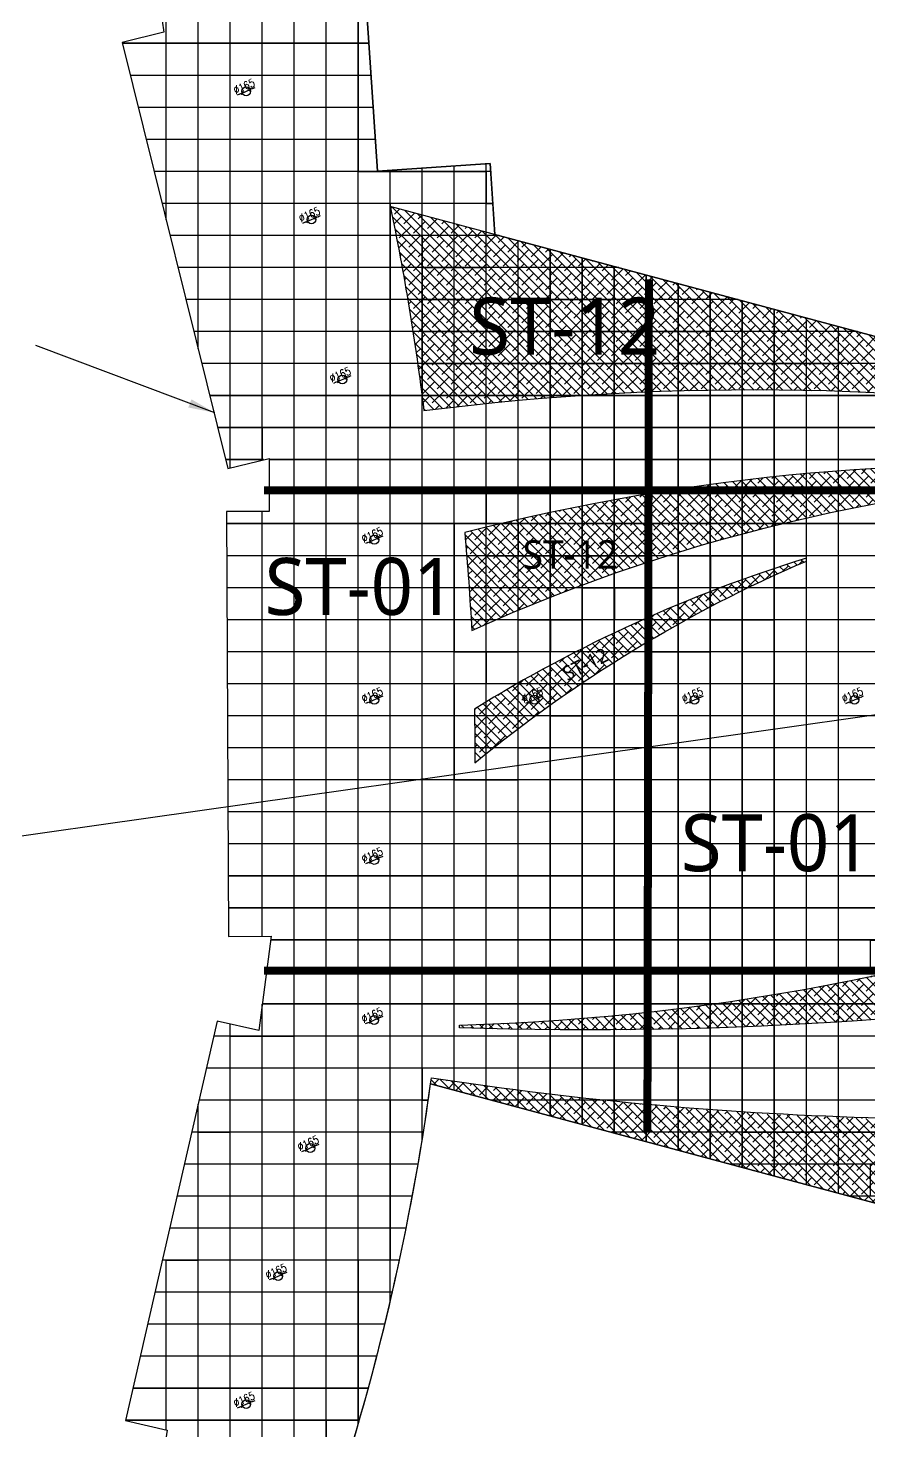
# Model space of a CAD drawing. Header units: millimetres. Extents: x -1989 to 265952, y -5690 to 142265.
# Drawn here: x 24263 to 40023, y 50930 to 77216 of the extents above; entities that cross this region are included whole.
import ezdxf
from ezdxf.enums import TextEntityAlignment as Align
from ezdxf.lldxf.tags import DXFTag

# ---------------------------------------------------------------- set-up
doc = ezdxf.new("R2010")
doc.units = ezdxf.units.MM
for name, color, linetype in [('d地面疏散指示开孔165mm', 91, 'Continuous'), ('F-地材填充', 8, 'Continuous'), ('F-地材造型线', 150, 'Continuous'), ('ST-01水刀', 111, 'Continuous'), ('ST-12整砖', 7, 'Continuous'), ('ST-12算量', 21, 'Continuous'), ('现场实际间隔柱定位', 6, 'Continuous')]:
    doc.layers.add(name, color=color, linetype=linetype)
doc.styles.get("Standard").update_dxf_attribs({"font": 'arial.ttf'})
doc.styles.add('YQ_DIM', font='romancs.shx', dxfattribs={"width": 0.8, "bigfont": '@by-01-hztxt.shx'})
doc.styles.add('黑体', font='Microsoft YaHei.ttf')
tags = doc.linetypes.add('EXP JT_LINE', pattern='A,0.5,-0.2,["EXP JT",Standard,S=0.12,R=0,X=-0.1,Y=-0.05],-0.5', length=1.199999999999999).pattern_tags.tags
tags[6] = DXFTag(74, 10)
doc.dimstyles.new('yq100', dxfattribs={"dimscale": 50, "dimtxt": 3, "dimasz": 1, "dimexe": 1.5, "dimexo": 3, "dimgap": 0.5, "dimtad": 1, "dimdec": 0, "dimrnd": 5, "dimdsep": 46, "dimtxsty": 'YQ_DIM', "dimblk": 'YQTICK', "dimcen": 0, "dimclrd": 256, "dimclre": 256, "dimclrt": 7, "dimadec": 1, "dimazin": 2, "dimtfac": 1, "dimtdec": 0, "dimtix": 1, "dimtmove": 2, "dimatfit": 2, "dimfxl": 1, "dimtolj": 1, "dimtzin": 0, "dimarcsym": 0})
doc.dimstyles.new('yq50', dxfattribs={"dimscale": 50, "dimtxt": 3, "dimasz": 1, "dimexe": 1.5, "dimexo": 3, "dimgap": 0.5, "dimtad": 1, "dimdec": 0, "dimdsep": 46, "dimtxsty": 'YQ_DIM', "dimblk": 'YQTICK', "dimcen": 0, "dimclrd": 256, "dimclre": 256, "dimclrt": 7, "dimadec": 1, "dimazin": 2, "dimtfac": 1, "dimtdec": 4, "dimtix": 1, "dimtmove": 2, "dimatfit": 2, "dimfxl": 1, "dimtolj": 1, "dimtzin": 0, "dimarcsym": 0})
pattern_1 = [(135, (172774.3431135126, 19437.04866558712), (-88.38834764831844, -88.38834764831842), []), (224.9999999999999, (172774.3431135126, 19437.04866558712), (-88.38834764831847, -265.1650429449553), [312.4999999999999, -187.4999999999999])]
pattern_2 = [(135, (172774.3431129871, -27875.21954875902), (-88.38834764831844, -88.38834764831842), []), (224.9999999999999, (172774.3431129871, -27875.21954875902), (-88.38834764831847, -265.1650429449553), [312.4999999999999, -187.4999999999999])]

# ---------------------------------------------------------------- blocks, each defined once
blk = doc.blocks.new('AWERAWE')
at = {"layer": 'F-地材填充', "color": 8, "linetype": 'Continuous'}
for p, q in [((-65667.27204211387, 433265.755632003), (-65667.27204211387, 471867.9498211346)), ((-65665.27204211387, 433263.7556320029), (-65665.27204211387, 471865.9498211347)), ((-66267.27204211387, 430215.9036600989), (-66267.27204211387, 471543.6770895965)), ((-66265.27204211387, 430213.9036600989), (-66265.27204211387, 471541.6770895965)), ((-66867.27204211387, 453241.5303821615), (-66867.27204211387, 471190.1226857075)), ((-66865.27204211387, 453239.5303821615), (-66865.27204211387, 471188.1226857075)), ((-67467.27204211387, 453092.6227704933), (-67467.27204211387, 470805.281183363)), ((-67465.27204211387, 453090.6227704933), (-67465.27204211387, 470803.2811833631)), ((-68067.27204211387, 455326.8993579964), (-68067.27204211387, 470386.7554386095)), ((-68065.27204211387, 455324.8993579964), (-68065.27204211387, 470384.7554386094)), ((-68667.27204211387, 457744.5057917229), (-68667.27204211387, 469931.6513933857)), ((-68665.27204211387, 457742.5057917229), (-68665.27204211387, 469929.6513933857)), ((-65067.27204211387, 435179.559079029), (-65067.27204211387, 463483.917489491)), ((-65065.27204211386, 435177.559079029), (-65065.27204211386, 463481.917489491)), ((-64868.15225521578, 461047.8774516658), (-69487.10068267166, 461047.8774516658)), ((-64866.15225521578, 461045.8774516658), (-69485.10068267166, 461045.8774516658)), ((-64828.15225264453, 460447.8774516658), (-69338.19307100342, 460447.8774516658)), ((-64826.15225264453, 460445.8774516658), (-69336.19307100342, 460445.8774516658)), ((-64788.15225007328, 459847.8774516658), (-69189.28545933517, 459847.8774516658)), ((-64786.15225007328, 459845.8774516658), (-69187.28545933517, 459845.8774516658)), ((-64748.15224750201, 459247.8774516658), (-69040.37784766692, 459247.8774516658)), ((-64746.15224750202, 459245.8774516658), (-69038.37784766692, 459245.8774516658)), ((-63867.27204211386, 440514.4092541102), (-63867.27204211386, 458712.0826012806)), ((-63865.27204211386, 440512.4092541103), (-63865.27204211386, 458710.0826012806)), ((-63267.27204211386, 441431.8874335833), (-63267.27204211386, 458752.0826038518)), ((-63265.27204211386, 441429.8874335833), (-63265.27204211386, 458750.0826038517)), ((-62667.27204211386, 441271.1179181196), (-62667.27204211386, 458792.082606423)), ((-62665.27204211386, 441269.1179181196), (-62665.27204211386, 458790.082606423)), ((-62585.39274769652, 458647.8774516658), (-68891.47023599867, 458647.8774516658)), ((-62583.39274769651, 458645.8774516658), (-68889.47023599865, 458645.8774516658)), ((-64467.27204211386, 437475.9787534275), (-64467.27204211386, 458672.0825987093)), ((-64465.27204211387, 437473.9787534275), (-64465.27204211387, 458670.0825987093)), ((-62545.3927451289, 458047.8774516659), (-68742.56262433043, 458047.8774516659)), ((-62543.3927451289, 458045.8774516658), (-68740.56262433041, 458045.8774516658)), ((-62425.13975785924, 457447.8774516658), (-68593.65501266219, 457447.8774516658)), ((-62423.13975785949, 457445.8774516658), (-68591.65501266217, 457445.8774516658)), ((-62067.27204211387, 441110.3484026559), (-62067.27204211387, 457351.9870862281)), ((-62065.27204211386, 441108.3484026558), (-62065.27204211386, 457349.987086228)), ((-61467.27204211386, 440949.5788871921), (-61467.27204211386, 457191.2175707585)), ((-61465.27204211387, 440947.5788871922), (-61465.27204211387, 457189.2175707584)), ((-60867.27204211387, 440788.8093717283), (-60867.27204211387, 457030.4480552889)), ((-60865.27204211386, 440786.8093717283), (-60865.27204211386, 457028.4480552889)), ((-60267.27204211386, 440628.0398562645), (-60267.27204211386, 456869.6785398192)), ((-60265.27204211387, 440626.0398562646), (-60265.27204211387, 456867.6785398192)), ((-60185.90927347029, 456847.8774516658), (-68444.74740099393, 456847.8774516658)), ((-60183.9092734705, 456845.8774516658), (-68442.74740099393, 456845.8774516658)), ((-59667.27204211387, 440467.2703408009), (-59667.27204211387, 456708.9090243497)), ((-59665.27204211386, 440465.2703408008), (-59665.27204211386, 456706.9090243497)), ((-59067.27204211386, 440306.5008253371), (-59067.27204211386, 456548.13950888)), ((-59065.27204211386, 440304.5008253371), (-59065.27204211386, 456546.13950888)), ((-58467.27204211386, 440145.7313098734), (-58467.27204211386, 456387.3699934104)), ((-58465.27204211386, 440143.7313098734), (-58465.27204211386, 456385.3699934104)), ((-57946.67878908134, 456247.8774516658), (-68295.83978932569, 456247.8774516658)), ((-57944.6787890815, 456245.8774516659), (-68293.83978932569, 456245.8774516659)), ((-57867.27204211386, 439984.9617944097), (-57867.27204211386, 456226.6004779409)), ((-57865.27204211386, 439982.9617944097), (-57865.27204211386, 456224.6004779408)), ((-57267.27204211386, 439824.1922789458), (-57267.27204211386, 456065.8309624712)), ((-57265.27204211387, 439822.1922789459), (-57265.27204211387, 456063.8309624712)), ((-56667.27204211387, 439663.4227634821), (-56667.27204211387, 455905.0614470016)), ((-56665.27204211386, 439661.4227634821), (-56665.27204211386, 455903.0614470016)), ((-55707.44830469238, 455647.8774516658), (-68146.93217765744, 455647.8774516658)), ((-55705.44830469251, 455645.8774516658), (-68144.93217765744, 455645.8774516658)), ((-56067.27204211386, 439502.6532480184), (-56067.27204211386, 455744.2919315319)), ((-56065.27204211387, 439500.6532480183), (-56065.27204211387, 455742.291931532)), ((-53468.21782030344, 455047.8774516657), (-67998.0245659892, 455047.8774516657)), ((-53466.21782030353, 455045.8774516658), (-67996.0245659892, 455045.8774516658)), ((-51228.98733591449, 454447.8774516658), (-67849.11695432095, 454447.8774516658)), ((-51226.98733591453, 454445.8774516658), (-67847.11695432095, 454445.8774516658)), ((-45359.97325025316, 453847.8774516658), (-67700.2093426527, 453847.8774516658)), ((-45357.97325025317, 453845.8774516658), (-67698.2093426527, 453845.8774516658)), ((-66841.69751533221, 453247.8774516658), (-67551.30173098446, 453247.8774516658)), ((-66839.69751533221, 453245.8774516658), (-67549.30173098446, 453245.8774516658)), ((-46135.87537993687, 453247.8774516658), (-66739.01045725131, 453247.8774516658)), ((-46133.87537993687, 453245.8774516658), (-66737.01045725131, 453245.8774516658)), ((-46083.13178453433, 452647.8774516658), (-66739.01046146068, 452647.8774516658)), ((-46081.13178453432, 452645.8774516658), (-66737.01046146068, 452645.8774516658)), ((-66867.27204211387, 444318.0020000888), (-66867.27204211387, 452279.8978772053)), ((-66865.27204211387, 444316.0020000888), (-66865.27204211387, 452277.8978772053)), ((-46030.38818913181, 452047.8774516658), (-67537.21478401807, 452047.8774516658)), ((-46028.38818913181, 452045.8774516658), (-67535.21478401807, 452045.8774516658)), ((-45134.26284695342, 451447.8774516658), (-67534.24977412556, 451447.8774516658)), ((-45132.26284695342, 451445.8774516658), (-67532.24977412558, 451445.8774516658)), ((-44993.21097313267, 450847.8774516659), (-67531.28476423307, 450847.8774516659)), ((-44991.21097313268, 450845.8774516658), (-67529.28476423307, 450845.8774516658)), ((-44852.15909931193, 450247.8774516658), (-67528.31975434057, 450247.8774516658)), ((-44850.15909931193, 450245.8774516658), (-67526.31975434057, 450245.8774516658)), ((-44711.10722549118, 449647.8774516658), (-67525.35474444806, 449647.8774516658)), ((-44709.10722549119, 449645.8774516658), (-67523.35474444806, 449645.8774516658)), ((-44570.05535167043, 449047.8774516659), (-67522.38973455557, 449047.8774516659)), ((-44568.05535167044, 449045.8774516658), (-67520.38973455557, 449045.8774516658)), ((-44429.00347784969, 448447.8774516658), (-67519.42472466307, 448447.8774516658)), ((-44427.00347784969, 448445.8774516658), (-67517.42472466307, 448445.8774516658)), ((-44287.95160402894, 447847.8774516658), (-67516.45971477056, 447847.8774516658)), ((-44285.95160402895, 447845.8774516658), (-67514.45971477056, 447845.8774516658)), ((-44146.89973020821, 447247.8774516658), (-67513.49470487806, 447247.8774516658)), ((-44144.89973020821, 447245.8774516658), (-67511.49470487805, 447245.8774516658)), ((-44005.84785638747, 446647.8774516658), (-67510.52969498557, 446647.8774516658)), ((-44003.84785638746, 446645.8774516659), (-67508.52969498557, 446645.8774516659)), ((-43864.79598256672, 446047.8774516658), (-67507.56468509306, 446047.8774516658)), ((-43862.79598256672, 446045.8774516658), (-67505.56468509306, 446045.8774516658)), ((-43723.74410874597, 445447.8774516657), (-67504.59967520056, 445447.8774516657)), ((-43721.74410874597, 445445.8774516658), (-67502.59967520054, 445445.8774516658)), ((-43582.69223492523, 444847.8774516658), (-67501.63466530805, 444847.8774516658)), ((-43580.69223492522, 444845.8774516658), (-67499.63466530805, 444845.8774516658)), ((-44235.08351820176, 444247.8774516658), (-66710.98697811202, 444247.8774516658)), ((-44233.08351820176, 444245.8774516658), (-66708.98697811202, 444245.8774516658)), ((-44016.97945547917, 443647.8774516658), (-66788.80154764843, 443647.8774516658)), ((-44014.97945547917, 443645.8774516657), (-66786.80154764843, 443645.8774516657)), ((-66867.27204211387, 422340.789963072), (-66867.27204211387, 443042.8198517875)), ((-43798.87539275658, 443047.8774516658), (-66866.61611718484, 443047.8774516658)), ((-66865.27204211387, 422338.7899630719), (-66865.27204211387, 443040.8198517876)), ((-43796.87539275658, 443045.8774516658), (-66864.61611718484, 443045.8774516658)), ((-67467.27204211387, 422896.2223056837), (-67467.27204211387, 442674.4772718269)), ((-67465.27204211387, 422894.2223056836), (-67465.27204211387, 442672.4772718269)), ((-42659.49427344605, 442447.8774516658), (-67773.49541777164, 442447.8774516658)), ((-42657.49427344605, 442445.8774516658), (-67771.49541777164, 442445.8774516658)), ((-42387.68759057976, 441847.8774516658), (-67911.25051981238, 441847.8774516658)), ((-42385.68759057976, 441845.8774516658), (-67909.25051981238, 441845.8774516658)), ((-68067.27204211387, 423445.1325611206), (-68067.27204211387, 441168.317043419)), ((-68065.27204211387, 423443.1325611207), (-68065.27204211387, 441166.3170434191)), ((-63754.59288643726, 441247.8774516658), (-68049.00562185312, 441247.8774516658)), ((-63752.59288643725, 441245.8774516658), (-68047.00562185312, 441245.8774516658)), ((-42115.88090771348, 441247.8774516658), (-62580.5374405196, 441247.8774516658)), ((-42113.88090771348, 441245.8774516658), (-62578.53744051961, 441245.8774516658)), ((-63845.84867115338, 440647.8774516658), (-68186.76072389388, 440647.8774516658)), ((-63843.84867115337, 440645.8774516658), (-68184.76072389388, 440645.8774516658)), ((-41844.07422484721, 440647.8774516658), (-60341.30695604886, 440647.8774516658)), ((-41842.0742248472, 440645.8774516658), (-60339.30695604887, 440645.8774516658)), ((-63945.38364498679, 440047.8774516658), (-68324.51582593462, 440047.8774516658)), ((-63943.38364498679, 440045.8774516658), (-68322.51582593462, 440045.8774516658)), ((-41572.26754198093, 440047.8774516658), (-58102.07647157814, 440047.8774516658)), ((-41570.26754198094, 440045.8774516658), (-58100.07647157814, 440045.8774516658)), ((-64053.25351789445, 439447.8774516659), (-68462.27092797538, 439447.8774516659)), ((-64051.25351789445, 439445.8774516659), (-68460.27092797538, 439445.8774516659)), ((-41300.46085911465, 439447.8774516659), (-55862.84598710741, 439447.8774516659)), ((-41298.46085911465, 439445.8774516659), (-55860.84598710741, 439445.8774516659)), ((-64169.51923081522, 438847.8774516658), (-68600.02603001612, 438847.8774516658)), ((-64167.51923081521, 438845.8774516658), (-68598.02603001612, 438845.8774516658)), ((-64294.24713513711, 438247.8774516658), (-68737.78113205686, 438247.8774516658)), ((-64292.2471351371, 438245.8774516658), (-68735.78113205684, 438245.8774516658)), ((-68667.27204211387, 435068.3447253201), (-68667.27204211387, 438247.8774516658)), ((-68665.27204211387, 435066.3447253201), (-68665.27204211387, 438247.8774516658)), ((-64427.50920548183, 437647.8774516658), (-68875.53623409761, 437647.8774516658)), ((-64425.50920548184, 437645.8774516659), (-68873.53623409761, 437645.8774516659)), ((-64569.38327047945, 437047.8774516658), (-69013.29133613835, 437047.8774516658)), ((-64567.38327047944, 437045.8774516658), (-69011.29133613835, 437045.8774516658)), ((-64719.95316443227, 436447.8774516657), (-69151.0464381791, 436447.8774516657)), ((-64717.95316443227, 436445.8774516658), (-69149.0464381791, 436445.8774516658)), ((-64879.30908187464, 435847.8774516658), (-69288.80154021985, 435847.8774516658)), ((-64877.30908187464, 435845.8774516658), (-69286.80154021985, 435845.8774516658)), ((-65047.5478444792, 435247.8774516658), (-69426.55664226059, 435247.8774516658)), ((-65045.54784447919, 435245.8774516658), (-69424.55664226059, 435245.8774516658))]:
    blk.add_line(p, q, dxfattribs=at)
blk = doc.blocks.new('YQTICK')
blk.add_line((-1, 1e-16), (1, 1e-16))
at = {"const_width": 0.4}
blk.add_lwpolyline([(0.5303300858899105, 0.5303300858899106), (-0.5303300858899106, -0.5303300858899105)], dxfattribs=at)
blk = doc.blocks.new('*D200')
at = {"layer": 'DEFPOINTS', "color": 0, "transparency": 16777216}
for p in [(39676.92647750352, 64596.55654911919), (39828.34795451342, 64662.10451857811)]:
    blk.add_point(p, dxfattribs=at)
at = {"layer": 'd地面疏散指示开孔165mm', "lineweight": -2, "transparency": 16777216}
for p, q in [((39874.23325057699, 64681.96753962626), (39920.11854664055, 64701.8305606744)), ((39631.04118143995, 64576.69352807105), (39585.15588537639, 64556.83050702291)), ((39676.92647750352, 64596.55654911919), (39828.34795451342, 64662.10451857811))]:
    blk.add_line(p, q, dxfattribs=at)
at = {"layer": 'd地面疏散指示开孔165mm', "lineweight": -2, "transparency": 16777216, "xscale": 50, "yscale": 50, "zscale": 50}
for p, rotation in [((39828.34795451342, 64662.10451857811), 203.407025498713), ((39676.92647750352, 64596.55654911919), 23.40702549871301)]:
    blk.add_blockref('YQTICK', p, dxfattribs=dict(at, rotation=rotation))
at = {"layer": 'd地面疏散指示开孔165mm', "color": 7, "transparency": 16777216, "insert": (39712.91117391219, 64721.10112597579), "char_height": 150, "attachment_point": 5, "rotation": 23.407025498713, "style": 'YQ_DIM'}
blk.add_mtext('\\A1;∅165', dxfattribs=at)
blk = doc.blocks.new('*D230')
at = {"layer": 'DEFPOINTS', "color": 0, "transparency": 16777216}
for p in [(28274.92647750357, 75998.55654911938), (28426.34795451347, 76064.10451857801)]:
    blk.add_point(p, dxfattribs=at)
at = {"layer": 'd地面疏散指示开孔165mm', "lineweight": -2, "transparency": 16777216}
for p, q in [((28229.04118143997, 75978.69352807132), (28183.15588537637, 75958.83050702326)), ((28274.92647750357, 75998.55654911938), (28426.34795451347, 76064.10451857801)), ((28472.23325057707, 76083.96753962607), (28518.11854664067, 76103.83056067413))]:
    blk.add_line(p, q, dxfattribs=at)
at = {"layer": 'd地面疏散指示开孔165mm', "lineweight": -2, "transparency": 16777216, "xscale": 50, "yscale": 50, "zscale": 50}
for p, rotation in [((28274.92647750357, 75998.55654911938), 23.40702549861892), ((28426.34795451347, 76064.10451857801), 203.4070254986189)]:
    blk.add_blockref('YQTICK', p, dxfattribs=dict(at, rotation=rotation))
at = {"layer": 'd地面疏散指示开孔165mm', "color": 7, "transparency": 16777216, "insert": (28310.91117391239, 76123.1011259759), "char_height": 150, "attachment_point": 5, "rotation": 23.407025498618907, "style": 'YQ_DIM'}
blk.add_mtext('\\A1;∅165', dxfattribs=at)
blk = doc.blocks.new('*D231')
at = {"layer": 'DEFPOINTS', "color": 0, "transparency": 16777216}
for p in [(29651.64231189781, 73662.10451857797), (29500.2208348878, 73596.55654911937)]:
    blk.add_point(p, dxfattribs=at)
at = {"layer": 'd地面疏散指示开孔165mm', "lineweight": -2, "transparency": 16777216}
for p, q in [((29500.2208348878, 73596.55654911937), (29651.64231189781, 73662.10451857797)), ((29697.52760796142, 73681.96753962601), (29743.41290402502, 73701.83056067406)), ((29454.33553882419, 73576.69352807132), (29408.45024276058, 73556.83050702327))]:
    blk.add_line(p, q, dxfattribs=at)
at = {"layer": 'd地面疏散指示开孔165mm', "lineweight": -2, "transparency": 16777216, "xscale": 50, "yscale": 50, "zscale": 50}
for p, rotation in [((29500.2208348878, 73596.55654911937), 23.40702549859462), ((29651.64231189781, 73662.10451857797), 203.4070254985946)]:
    blk.add_blockref('YQTICK', p, dxfattribs=dict(at, rotation=rotation))
at = {"layer": 'd地面疏散指示开孔165mm', "color": 7, "transparency": 16777216, "insert": (29536.20553129671, 73721.1011259759), "char_height": 150, "attachment_point": 5, "rotation": 23.407025498594628, "style": 'YQ_DIM'}
blk.add_mtext('\\A1;∅165', dxfattribs=at)
blk = doc.blocks.new('*D232')
at = {"layer": 'DEFPOINTS', "color": 0, "transparency": 16777216}
for p in [(30076.92647750328, 70598.55654911937), (30228.34795451352, 70664.10451857791)]:
    blk.add_point(p, dxfattribs=at)
at = {"layer": 'd地面疏散指示开孔165mm', "lineweight": -2, "transparency": 16777216}
for p, q in [((30031.04118143966, 70578.69352807137), (29985.15588537603, 70558.83050702336)), ((30076.92647750328, 70598.55654911937), (30228.34795451352, 70664.10451857791)), ((30274.23325057715, 70683.96753962591), (30320.11854664077, 70703.83056067393))]:
    blk.add_line(p, q, dxfattribs=at)
at = {"layer": 'd地面疏散指示开孔165mm', "lineweight": -2, "transparency": 16777216, "xscale": 50, "yscale": 50, "zscale": 50}
for p, rotation in [((30228.34795451352, 70664.10451857791), 203.4070254985444), ((30076.92647750328, 70598.55654911937), 23.40702549854443)]:
    blk.add_blockref('YQTICK', p, dxfattribs=dict(at, rotation=rotation))
at = {"layer": 'd地面疏散指示开孔165mm', "color": 7, "transparency": 16777216, "insert": (30112.91117391239, 70723.1011259759), "char_height": 150, "attachment_point": 5, "rotation": 23.4070254985444, "style": 'YQ_DIM'}
blk.add_mtext('\\A1;∅165', dxfattribs=at)
blk = doc.blocks.new('*D233')
at = {"layer": 'DEFPOINTS', "color": 0, "transparency": 16777216}
for p in [(30676.92647750382, 67596.55654911953), (30828.34795451348, 67662.10451857798)]:
    blk.add_point(p, dxfattribs=at)
at = {"layer": 'd地面疏散指示开孔165mm', "lineweight": -2, "transparency": 16777216}
for p, q in [((30631.04118144022, 67576.69352807148), (30585.15588537661, 67556.83050702343)), ((30676.92647750382, 67596.55654911953), (30828.34795451348, 67662.10451857798)), ((30874.23325057709, 67681.96753962603), (30920.1185466407, 67701.83056067408))]:
    blk.add_line(p, q, dxfattribs=at)
at = {"layer": 'd地面疏散指示开孔165mm', "lineweight": -2, "transparency": 16777216, "xscale": 50, "yscale": 50, "zscale": 50}
for p, rotation in [((30676.92647750382, 67596.55654911953), 23.4070254985959), ((30828.34795451348, 67662.10451857798), 203.4070254985959)]:
    blk.add_blockref('YQTICK', p, dxfattribs=dict(at, rotation=rotation))
at = {"layer": 'd地面疏散指示开孔165mm', "color": 7, "transparency": 16777216, "insert": (30712.91117391256, 67721.10112597595), "char_height": 150, "attachment_point": 5, "rotation": 23.4070254985959, "style": 'YQ_DIM'}
blk.add_mtext('\\A1;∅165', dxfattribs=at)
blk = doc.blocks.new('*D234')
at = {"layer": 'DEFPOINTS', "color": 0, "transparency": 16777216}
for p in [(30828.34795451347, 64664.10451857801), (30676.92647750358, 64598.55654911937)]:
    blk.add_point(p, dxfattribs=at)
at = {"layer": 'd地面疏散指示开孔165mm', "lineweight": -2, "transparency": 16777216}
for p, q in [((30676.92647750358, 64598.55654911937), (30828.34795451347, 64664.10451857801)), ((30874.23325057707, 64683.96753962607), (30920.11854664066, 64703.83056067414)), ((30631.04118143998, 64578.6935280713), (30585.15588537638, 64558.83050702323))]:
    blk.add_line(p, q, dxfattribs=at)
at = {"layer": 'd地面疏散指示开孔165mm', "lineweight": -2, "transparency": 16777216, "xscale": 50, "yscale": 50, "zscale": 50}
for p, rotation in [((30828.34795451347, 64664.10451857801), 203.4070254986228), ((30676.92647750358, 64598.55654911937), 23.40702549862276)]:
    blk.add_blockref('YQTICK', p, dxfattribs=dict(at, rotation=rotation))
at = {"layer": 'd地面疏散指示开孔165mm', "color": 7, "transparency": 16777216, "insert": (30712.91117391238, 64723.10112597588), "char_height": 150, "attachment_point": 5, "rotation": 23.40702549862277, "style": 'YQ_DIM'}
blk.add_mtext('\\A1;∅165', dxfattribs=at)
blk = doc.blocks.new('*D235')
at = {"layer": 'DEFPOINTS', "color": 0, "transparency": 16777216}
for p in [(33828.34795451348, 64664.10451857797), (33676.92647750359, 64598.5565491194)]:
    blk.add_point(p, dxfattribs=at)
at = {"layer": 'd地面疏散指示开孔165mm', "lineweight": -2, "transparency": 16777216}
for p, q in [((33676.92647750359, 64598.5565491194), (33828.34795451348, 64664.10451857797)), ((33874.23325057708, 64683.96753962602), (33920.11854664069, 64703.83056067407)), ((33631.04118143998, 64578.69352807135), (33585.15588537637, 64558.8305070233))]:
    blk.add_line(p, q, dxfattribs=at)
at = {"layer": 'd地面疏散指示开孔165mm', "lineweight": -2, "transparency": 16777216, "xscale": 50, "yscale": 50, "zscale": 50}
for p, rotation in [((33828.34795451348, 64664.10451857797), 203.4070254986014), ((33676.92647750359, 64598.5565491194), 23.40702549860142)]:
    blk.add_blockref('YQTICK', p, dxfattribs=dict(at, rotation=rotation))
at = {"layer": 'd地面疏散指示开孔165mm', "color": 7, "transparency": 16777216, "insert": (33712.91117391244, 64723.1011259759), "char_height": 150, "attachment_point": 5, "rotation": 23.407025498601396, "style": 'YQ_DIM'}
blk.add_mtext('\\A1;∅165', dxfattribs=at)
blk = doc.blocks.new('*D236')
at = {"layer": 'DEFPOINTS', "color": 0, "transparency": 16777216}
for p in [(36676.92647750377, 64596.55654911934), (36828.34795451342, 64662.10451857812)]:
    blk.add_point(p, dxfattribs=at)
at = {"layer": 'd地面疏散指示开孔165mm', "lineweight": -2, "transparency": 16777216}
for p, q in [((36874.23325057699, 64681.96753962626), (36920.11854664055, 64701.83056067439)), ((36631.0411814402, 64576.6935280712), (36585.15588537663, 64556.83050702307)), ((36676.92647750377, 64596.55654911934), (36828.34795451342, 64662.10451857812))]:
    blk.add_line(p, q, dxfattribs=at)
at = {"layer": 'd地面疏散指示开孔165mm', "lineweight": -2, "transparency": 16777216, "xscale": 50, "yscale": 50, "zscale": 50}
for p, rotation in [((36828.34795451342, 64662.10451857812), 203.4070254987041), ((36676.92647750377, 64596.55654911934), 23.40702549870405)]:
    blk.add_blockref('YQTICK', p, dxfattribs=dict(at, rotation=rotation))
at = {"layer": 'd地面疏散指示开孔165mm', "color": 7, "transparency": 16777216, "insert": (36712.91117391233, 64721.10112597587), "char_height": 150, "attachment_point": 5, "rotation": 23.407025498704094, "style": 'YQ_DIM'}
blk.add_mtext('\\A1;∅165', dxfattribs=at)
blk = doc.blocks.new('*D237')
at = {"layer": 'DEFPOINTS', "color": 0, "transparency": 16777216}
for p in [(30676.92647750359, 61596.55654911944), (30828.34795451348, 61662.10451857796)]:
    blk.add_point(p, dxfattribs=at)
at = {"layer": 'd地面疏散指示开孔165mm', "lineweight": -2, "transparency": 16777216}
for p, q in [((30631.04118143997, 61576.69352807141), (30585.15588537637, 61556.83050702338)), ((30676.92647750359, 61596.55654911944), (30828.34795451348, 61662.10451857796)), ((30874.2332505771, 61681.96753962599), (30920.1185466407, 61701.83056067403))]:
    blk.add_line(p, q, dxfattribs=at)
at = {"layer": 'd地面疏散指示开孔165mm', "lineweight": -2, "transparency": 16777216, "xscale": 50, "yscale": 50, "zscale": 50}
for p, rotation in [((30676.92647750359, 61596.55654911944), 23.40702549858184), ((30828.34795451348, 61662.10451857796), 203.4070254985819)]:
    blk.add_blockref('YQTICK', p, dxfattribs=dict(at, rotation=rotation))
at = {"layer": 'd地面疏散指示开孔165mm', "color": 7, "transparency": 16777216, "insert": (30712.91117391247, 61721.10112597592), "char_height": 150, "attachment_point": 5, "rotation": 23.40702549858186, "style": 'YQ_DIM'}
blk.add_mtext('\\A1;∅165', dxfattribs=at)
blk = doc.blocks.new('*D238')
at = {"layer": 'DEFPOINTS', "color": 0, "transparency": 16777216}
for p in [(30826.3479545135, 58662.1045185779), (30674.92647750351, 58596.55654911946)]:
    blk.add_point(p, dxfattribs=at)
at = {"layer": 'd地面疏散指示开孔165mm', "lineweight": -2, "transparency": 16777216}
for p, q in [((30674.92647750351, 58596.55654911946), (30826.3479545135, 58662.1045185779)), ((30872.23325057713, 58681.96753962592), (30918.11854664075, 58701.83056067393)), ((30629.04118143988, 58576.69352807145), (30583.15588537626, 58556.83050702345))]:
    blk.add_line(p, q, dxfattribs=at)
at = {"layer": 'd地面疏散指示开孔165mm', "lineweight": -2, "transparency": 16777216, "xscale": 50, "yscale": 50, "zscale": 50}
for p, rotation in [((30674.92647750351, 58596.55654911946), 23.40702549854818), ((30826.3479545135, 58662.1045185779), 203.4070254985482)]:
    blk.add_blockref('YQTICK', p, dxfattribs=dict(at, rotation=rotation))
at = {"layer": 'd地面疏散指示开孔165mm', "color": 7, "transparency": 16777216, "insert": (30710.91117391249, 58721.10112597593), "char_height": 150, "attachment_point": 5, "rotation": 23.407025498548222, "style": 'YQ_DIM'}
blk.add_mtext('\\A1;∅165', dxfattribs=at)
blk = doc.blocks.new('*D239')
at = {"layer": 'DEFPOINTS', "color": 0, "transparency": 16777216}
for p in [(29628.34795451348, 56264.10451857799), (29476.92647750347, 56198.55654911936)]:
    blk.add_point(p, dxfattribs=at)
at = {"layer": 'd地面疏散指示开孔165mm', "lineweight": -2, "transparency": 16777216}
for p, q in [((29476.92647750347, 56198.55654911936), (29628.34795451348, 56264.10451857799)), ((29674.23325057708, 56283.96753962605), (29720.11854664069, 56303.8305606741)), ((29431.04118143986, 56178.6935280713), (29385.15588537626, 56158.83050702326))]:
    blk.add_line(p, q, dxfattribs=at)
at = {"layer": 'd地面疏散指示开孔165mm', "lineweight": -2, "transparency": 16777216, "xscale": 50, "yscale": 50, "zscale": 50}
for p, rotation in [((29628.34795451348, 56264.10451857799), 203.4070254986052), ((29476.92647750347, 56198.55654911936), 23.40702549860518)]:
    blk.add_blockref('YQTICK', p, dxfattribs=dict(at, rotation=rotation))
at = {"layer": 'd地面疏散指示开孔165mm', "color": 7, "transparency": 16777216, "insert": (29512.91117391236, 56323.10112597588), "char_height": 150, "attachment_point": 5, "rotation": 23.40702549860516, "style": 'YQ_DIM'}
blk.add_mtext('\\A1;∅165', dxfattribs=at)
blk = doc.blocks.new('*D240')
at = {"layer": 'DEFPOINTS', "color": 0, "transparency": 16777216}
for p in [(28874.92647750356, 53798.55654911928), (29026.34795451344, 53864.10451857809)]:
    blk.add_point(p, dxfattribs=at)
at = {"layer": 'd地面疏散指示开孔165mm', "lineweight": -2, "transparency": 16777216}
for p, q in [((29072.23325057702, 53883.9675396262), (29118.1185466406, 53903.83056067431)), ((28829.04118143997, 53778.69352807118), (28783.15588537639, 53758.83050702307)), ((28874.92647750356, 53798.55654911928), (29026.34795451344, 53864.10451857809))]:
    blk.add_line(p, q, dxfattribs=at)
at = {"layer": 'd地面疏散指示开孔165mm', "lineweight": -2, "transparency": 16777216, "xscale": 50, "yscale": 50, "zscale": 50}
for p, rotation in [((29026.34795451344, 53864.10451857809), 203.4070254986761), ((28874.92647750356, 53798.55654911928), 23.40702549867608)]:
    blk.add_blockref('YQTICK', p, dxfattribs=dict(at, rotation=rotation))
at = {"layer": 'd地面疏散指示开孔165mm', "color": 7, "transparency": 16777216, "insert": (28910.91117391228, 53923.10112597584), "char_height": 150, "attachment_point": 5, "rotation": 23.407025498676102, "style": 'YQ_DIM'}
blk.add_mtext('\\A1;∅165', dxfattribs=at)
blk = doc.blocks.new('*D241')
at = {"layer": 'DEFPOINTS', "color": 0, "transparency": 16777216}
for p in [(28274.92647750307, 51398.55654911908), (28426.34795451345, 51464.10451857806)]:
    blk.add_point(p, dxfattribs=at)
at = {"layer": 'd地面疏散指示开孔165mm', "lineweight": -2, "transparency": 16777216}
for p, q in [((28229.0411814395, 51378.69352807098), (28183.15588537591, 51358.83050702287)), ((28274.92647750307, 51398.55654911908), (28426.34795451345, 51464.10451857806)), ((28472.23325057702, 51483.96753962617), (28518.1185466406, 51503.83056067428))]:
    blk.add_line(p, q, dxfattribs=at)
at = {"layer": 'd地面疏散指示开孔165mm', "lineweight": -2, "transparency": 16777216, "xscale": 50, "yscale": 50, "zscale": 50}
for p, rotation in [((28274.92647750307, 51398.55654911908), 23.40702549866824), ((28426.34795451345, 51464.10451857806), 203.4070254986683)]:
    blk.add_blockref('YQTICK', p, dxfattribs=dict(at, rotation=rotation))
at = {"layer": 'd地面疏散指示开孔165mm', "color": 7, "transparency": 16777216, "insert": (28310.91117391205, 51523.10112597573), "char_height": 150, "attachment_point": 5, "rotation": 23.407025498668265, "style": 'YQ_DIM'}
blk.add_mtext('\\A1;∅165', dxfattribs=at)

msp = doc.modelspace()

# ---------------------------------------------------------------- hatches: boundary and pattern name
at = {"layer": 'F-地材填充'}
h = msp.add_hatch(dxfattribs=at)
h.set_pattern_fill('橡胶', color=256, scale=200, angle=90)
h.set_pattern_definition(pattern_2)
edge = h.paths.add_edge_path()
edge.add_arc((-9613.355372828053, 65226.57418308689), 41574.58184253651, 6.659483441275995, 12.007189093905993, ccw=False)
edge.add_arc((37863.44841758642, 20699.63436163039), 49734.07888398259, 80.73915524605502, 97.14124328339523, ccw=False)
edge.add_arc((-116056.1397623195, 58318.57802592867), 162328.7796328317, 4.050744852272625, 4.09412175583596)
edge.add_line((45858.39515854177, 69908.05939679444), (31051.63721600865, 73875.51823028873))
h = msp.add_hatch(dxfattribs=at)
h.set_pattern_fill('橡胶', color=256, scale=200, angle=90)
h.set_pattern_definition(pattern_2)
edge = h.paths.add_edge_path()
edge.add_arc((-12900.32843807954, 63613.91402482995), 45536.61076363136, 362.9139494432214, 365.22905826296113, ccw=False)
edge.add_arc((46173.5351888774, 35859.80973795129), 32999.99999999997, 91.15086892038659, 114.33078382287309, ccw=False)
edge.add_line((45510.72684768345, 68853.15278018967), (45503.10367817038, 68934.61732576918))
edge.add_arc((42589.14144836753, 28038.29934606564), 41000.00000211907, 445.9244240040408, 464.3222231782487)
h = msp.add_hatch(dxfattribs=at)
h.set_pattern_fill('橡胶', color=256, scale=200, angle=90)
h.set_pattern_definition(pattern_2)
edge = h.paths.add_edge_path()
edge.add_arc((-12900.32848457675, 63613.9140277841), 45536.61081018113, 359.7950569098088, 361.0605499569362, ccw=False)
edge.add_arc((49120.32747538542, 43344.64967455717), 26000.00000000006, 113.26762983176411, 129.3468145075443, ccw=False)
edge.add_line((38849.63721511411, 67230.06199206927), (38849.63721548292, 67282.39558177817))
edge.add_arc((46814.93588453383, 41484.06196938015), 27000.00000118102, 107.1582006868483, 121.6968067975247)
h = msp.add_hatch(dxfattribs=at)
h.set_pattern_fill('橡胶', color=256, scale=200, angle=90)
h.set_pattern_definition(pattern_1)
edge = h.paths.add_edge_path()
edge.add_arc((31161.88248539498, 101519.0799010238), 42999.9999993318, 271.5862810318492, 291.3653282095026)
edge.add_arc((90859.90661160267, 73137.86452993916), 45551.14587269385, 194.836203015063, 197.3718513623853)
edge.add_arc((34800.77444014457, 131444.4544981065), 72999.99999756872, 268.07342007629046, 279.92779183588243, ccw=False)
edge.add_line((32346.60007367041, 58485.71939514534), (32352.24628052736, 58535.78432542624))
edge.add_line((32352.24628052759, 58535.78432542624), (32352.220960354, 58535.55870676195))
h = msp.add_hatch(dxfattribs=at)
h.set_pattern_fill('橡胶', color=256, scale=200, angle=90)
h.set_pattern_definition(pattern_1)
edge = h.paths.add_edge_path()
edge.add_arc((41853.60950883737, 121094.3253700227), 64334.73287290615, 261.0304965051095, 276.1524535968697)
edge.add_arc((158623.9733209574, 101079.3066503075), 118338.9934509364, 201.8009730073766, 204.3184942586937)
edge.add_line((50785.15163577106, 52346.30029392362), (31807.28096770719, 57431.40541365384))
edge.add_line((31807.28096770719, 57431.40541365384), (31823.26291269102, 57546.312017996))

# ---------------------------------------------------------------- linework, layer by layer
at = {"color": 241, "ltscale": 5000}
msp.add_line((-1541.269118854281, 58439.11291021658), (74573.25962446842, 69240.49187171043), dxfattribs=at)
at = {"color": 11}
msp.add_lwpolyline([(43326.88461580153, 75915.0980317413), (45229.20200311465, 75368.55296140342), (46038.27522378569, 78184.63188851022), (44133.33898318259, 78731.92936818048), (44773.85904057745, 80963.35055857988, 0.2303109839752143), (44474.66906715676, 82673.49551343556, 0.6382687169138322), (30432.67157701848, 79954.05908671011, 0.508184942710667), (31557.36270701795, 78610.66412908756), (32658.47154035935, 78684.07138936213), (32734.76570572509, 77539.65898243283), (30619.30809538745, 77400.06411631338), (30810.21631852296, 74536.44095335851), (32923.58307341769, 74677.33207940812), (33012.05685973124, 73350.22536989205), (45858.39515854188, 69908.0593967945, -0.0226816550962285), (45750.62213723737, 74049.54488539396), (43016.64560911691, 74834.31231340181), (43326.71539817427, 75914.53493107189), (43326.8772266689, 75915.10015467482)], format="xyb", dxfattribs=at)
msp.add_lwpolyline([(50785.15163577118, 52346.30029392362), (51341.56978016046, 51306.40965447275, -0.5966799847539417), (40426.1983218659, 33516.19720483365, -0.4423251140425516), (29362.60045811374, 47133.23764460257, -0.0422278950370949), (29828.10217843976, 49077.43852057584, 0.0091626045872995), (30251.97676601334, 50389.95604406253, 0.0189755964158677), (31130.54630347414, 53700.63010565986, 0.0210069913798761), (31807.28096770754, 57431.40541365391)], format="xyb", close=True, dxfattribs=at)
at = {"layer": 'd地面疏散指示开孔165mm'}
for centre in [(28350.63721600853, 76031.3305338487), (29575.93157339285, 73629.3305338487), (30152.63721600853, 70631.3305338487), (30752.63721600853, 67629.3305338487), (30752.63721600853, 64631.33053384869), (33752.63721600853, 64631.33053384869), (36752.63721600853, 64629.3305338487), (39752.63721600853, 64629.3305338487), (30752.63721600853, 61629.33053384869), (30750.63721600853, 58629.33053384869), (29552.63721600853, 56231.3305338487), (28950.63721600853, 53831.33053384869), (28350.63721600853, 51431.33053384869)]:
    msp.add_circle(centre, 82.5, dxfattribs=at)
at = {"layer": 'F-地材造型线'}
for points in [[(31051.63721600865, 73875.51823028878, -0.0211543662631996), (31680.71880034977, 70047.9115039823, -0.0728775898951615), (45867.41844001752, 69785.42656246424, -0.0021765559367909), (45858.39515854177, 69908.05939679444)], [(32446.77284508376, 67764.01342761356, -0.0101019114692588), (32577.40394501869, 65928.81729057527, -0.1014877546106696), (45510.72684768345, 68853.15278018967), (45503.1036781705, 68934.6173257693, 0.080448424543565)], [(32628.48159455453, 64456.75259851877, -0.0055218112030828), (32635.99101818833, 63451.03302825664, -0.070274018125766), (38849.63721511411, 67230.06199206927), (38849.63721548292, 67282.39558177817, 0.063521867566697)], [(32352.22096035388, 58535.55870676206, 0.0865172772074069), (46827.35444247085, 61474.19273293976, 0.011064304543313), (47386.47932379125, 59537.57004170099, -0.0517706321079198), (32346.60007367041, 58485.71939514534), (32352.24628052759, 58535.78432542624)], [(31823.66447649841, 57549.19917181928, 0.06399905151686), (48749.36720384206, 57128.33053384864, 0.0109893297715039), (50785.15163577106, 52346.30029392362), (31807.28096770719, 57431.40541365384)]]:
    msp.add_lwpolyline(points, format="xyb", close=True, dxfattribs=at)
at = {"layer": 'F-地材造型线', "color": 1, "linetype": 'EXP JT_LINE', "ltscale": 1500, "const_width": 150}
for points in [[(35898.56533373884, 72508.4611597101), (35871.10660235436, 56540.17307477424)], [(28684.89609029811, 68554.3856716147), (49406.9811352586, 68554.38567161447)], [(28684.89609029811, 59554.38567161469), (51444.08858454823, 59554.38567161446)]]:
    msp.add_lwpolyline(points, dxfattribs=at)
at = {"layer": 'ST-01水刀'}
for points in [[(27449.63721600865, 50530.33053384863), (27451.63721600865, 51130.33053384864), (26849.63721600865, 51130.33053384864), (26849.63721600865, 54128.33053384864), (27449.63721600865, 54128.33053384864), (27449.63721600865, 56530.33053384864), (28049.63721600865, 56530.33053384864), (28049.63721600865, 58328.33053384864), (29249.63721600865, 58330.33053384863), (29249.63721600865, 60728.33053384863), (28651.63721600865, 60728.33053384863), (28651.63721600865, 67930.33053384862), (29249.63721600865, 67930.33053384862), (29249.63721600865, 69728.33053384864), (28649.63721600865, 69728.33053384864), (28649.63721600865, 69130.33053384864), (28049.63721600865, 69130.33053384864), (28049.63721600865, 71528.33053384862), (27449.63721600865, 71530.33053384864), (27449.63721600865, 73928.33053384864), (26849.63721600865, 73930.33053384864), (26851.63721600865, 78128.33053384864)], [(26712.57693017766, 77784.3856555878), (26805.68942880692, 77138.92781407174), (26027.47521964289, 76945.79111531688), (28008.77833980977, 68962.43916452015), (28779.89880104994, 69153.81534150647), (28779.89700616422, 68160.35072766201), (27980.54789668453, 68160.35217184064), (28019.90849637011, 60195.3332790998), (28817.12285761375, 60199.2728598791), (28587.89880119896, 58431.80907169307), (27810.16774726546, 58610.36977285492), (26091.21695326598, 51123.38409231612), (26872.22337860489, 50944.07139262112), (26717.81771729098, 49969.38565557767)], [(30451.63721600865, 77528.33053384858), (30451.63721600865, 74530.3305338487), (32851.63721600865, 74530.33053384864), (32851.63721600865, 73930.33053384864), (32971.51651299352, 73930.33053384864), (32973.37492006368, 73930.45442766129), (32923.58307341769, 74677.33207940812), (30810.21631852296, 74536.44095335851), (30619.30809538745, 77400.06411631338)]]:
    msp.add_lwpolyline(points, dxfattribs=at)
at = {"layer": 'ST-01水刀', "color": 111}
msp.add_lwpolyline([(29718.58524861283, 48728.33053384753, -0.0082781143504751), (29983.87564796422, 49540.96688077182, 0.0429133706338941), (31764.31637168527, 57128.33053384864), (31051.63721600865, 57128.33053384864), (31049.63721600865, 54128.33053384864), (30451.63721600876, 54128.33053384864), (30451.63721600876, 51128.33053384863), (29851.63721600876, 51128.33053384863), (29849.63721600853, 49330.33053384864), (29249.63721600853, 49328.33053384864), (29249.63721600876, 48726.33053384864), (29718.58524861283, 48728.33053384753)], format="xyb", dxfattribs=at)
at = {"layer": 'ST-12整砖', "color": 122}
for points in [[(32849.63721600853, 73328.33053384864), (31651.63721600853, 73328.33053384864), (31651.63721600853, 72730.33053384864), (32849.63721600853, 72730.33053384864)], [(31651.63721600853, 72130.33053384862), (35249.63721600853, 72130.33053384862), (35249.63721600853, 72728.33053384862), (31651.63721600853, 72728.33053384862)], [(37049.63721600853, 72128.33053384864), (31651.63721600853, 72128.33053384864), (31651.63721600853, 71530.33053384864), (37049.63721600853, 71530.33053384864)], [(31651.63721600853, 70930.33053384862), (39449.63721600853, 70930.33053384862), (39449.63721600853, 71528.33053384862), (31651.63721600853, 71528.33053384862)], [(31651.63721600853, 70330.33053384864), (34049.63721600853, 70330.33053384864), (34049.63721600853, 70928.33053384864), (31651.63721600853, 70928.33053384864)], [(38249.63721600853, 67930.33053384862), (36451.63721600853, 67930.33053384862), (36451.63721600853, 68528.33053384864), (38249.63721600853, 68528.33053384864)], [(35851.63721600853, 67928.33053384864), (33451.63721600853, 67928.33053384864), (33451.63721600853, 67330.33053384864), (35851.63721600853, 67330.33053384864)], [(32851.63721600853, 67328.33053384862), (34049.63721600853, 67328.33053384862), (34049.63721600853, 66730.33053384862), (32851.63721600853, 66730.33053384862)]]:
    msp.add_lwpolyline(points, close=True, dxfattribs=at)
msp.add_lwpolyline([(37651.63721600853, 55930.33053384863), (37651.63721600853, 56528.33053384863), (48449.63721600853, 56528.33053384863), (48449.63721600853, 55928.33053384864), (49049.63721600853, 55928.33053384864), (49049.63721600853, 54728.33053384864), (49649.63721600852, 54728.33053384864), (49649.63721600852, 53528.33053384864), (50249.63721600853, 53528.33053384864), (50249.63721600853, 52930.32479362856), (49554.79981717878, 52928.33053384864), (49051.63721600853, 52928.33053384864), (49051.63721600853, 53528.33053384864), (46649.63721600853, 53528.33053384864), (46649.63721600853, 54128.33053384864), (44251.63721600853, 54128.33053384864), (44249.63721600852, 54728.33053384864), (42449.63721600853, 54730.33053384864), (42451.63721600853, 55330.33053384864), (40049.63721600852, 55328.33053384863), (40049.63721600852, 55928.33053384864), (37651.63721600853, 55930.33053384863)], dxfattribs=at)
at = {"layer": 'ST-12算量'}
for points in [[(31051.63721600865, 69730.33053384864), (34649.63721600865, 69730.33053384864), (34649.63721600865, 70330.33053384864), (40651.63721600864, 70330.33053384864), (40651.63721600864, 69730.33053384864), (46049.63721600864, 69730.33053384864), (46049.63721600864, 70328.33053384864), (45830.2949606702, 70328.33053384864), (45858.39515854177, 69908.05939679455), (33012.05685973124, 73350.22536989205), (32973.51651299352, 73928.33053384864), (31051.63721600865, 73928.33053384864), (31051.63721600865, 69730.33053384864)], [(32251.63721600865, 67928.33053384864), (32251.63721600865, 65528.33053384864), (33449.63721600865, 65530.33053384864), (33449.63721600865, 66130.33053384864), (34649.63721600865, 66130.33053384864), (34649.63721600865, 66730.33053384862), (36449.63721600865, 66730.33053384862), (36449.63721600865, 67330.33053384864), (38849.63721600865, 67330.33053384864), (38849.63721600865, 67930.33053384862), (41849.63721600865, 67930.33053384862), (41849.63721600865, 68530.33053384864), (46049.63721600864, 68530.33053384864), (46049.63721600864, 69128.33053384864), (35851.63721600865, 69128.33053384864), (35851.63721600865, 68528.33053384864), (32851.63721600865, 68528.33053384864), (32851.63721600865, 67928.33053384864), (32251.63721600865, 67928.33053384864)], [(32851.63721600865, 64928.33053384864), (32251.63721600865, 64930.33053384864), (32249.63721600865, 63128.33053384864), (33451.63721600865, 63130.33053384864), (33451.63721600865, 63730.33053384864), (34049.63721600865, 63730.33053384864), (34049.63721600865, 64328.33053384864), (34651.63721600865, 64330.33053384864), (34651.63721600865, 64928.33053384864), (35249.63721600865, 64928.33053384864), (35849.63721600865, 64930.33053384864), (35851.63721600865, 65528.33053384864), (37049.63721600865, 65530.33053384864), (37051.63721600865, 66130.33053384864), (38249.63721600865, 66130.33053384864), (38249.63721600865, 66730.33053384862), (38851.63721600865, 66730.33053384862), (38849.64388267524, 67328.33053384862), (37051.63721600865, 67328.33275607086), (37051.63721600865, 66728.33053384864), (35251.63721600865, 66728.33053384864), (35251.63721600865, 66128.33053384862), (34051.63721600865, 66128.33053384862), (34051.63721600865, 65530.33053384864), (33449.63721600865, 65528.33053384864), (32851.63721600865, 65528.33053384864), (32851.63721600865, 64928.33055621953)], [(32251.63721600865, 58328.33053384864), (32251.63721600865, 58928.33053384864), (36451.63721600865, 58930.33053384864), (36449.63721600865, 59528.33053384864), (40049.63721600864, 59530.33053384864), (40049.63721600864, 60128.33053384864), (42451.63721600865, 60128.33053384864), (42451.63721600865, 60728.33053384863), (44251.63721600864, 60728.33053384863), (44251.63721600864, 61328.33053384864), (46051.63721600864, 61328.33053384864), (46051.63721600864, 61928.33053384863), (47249.63721600865, 61928.33053384863), (47249.63721600865, 60128.33053384864), (47849.63721600864, 60128.33053384864), (47849.63721600864, 58928.33053384864), (43651.63721600865, 58928.33053384864), (43651.63721600865, 58330.33053384863), (32251.63721600865, 58328.33053384864)], [(31651.63721600865, 57130.33053384863), (31762.31637168516, 57130.33053384863), (31764.63427178227, 57130.33053384863), (31807.28096770719, 57431.40541365402), (50785.15163577118, 52346.30029392356), (50793.69663457214, 52330.33053384864), (50849.63721600864, 52330.33053384869), (50849.63721600864, 54128.33053384864), (50249.63721600864, 54128.33053384864), (50249.63721600864, 55328.33053384863), (49649.63721600865, 55328.33053384863), (49649.63721600865, 56528.33053384863), (49049.63721600864, 56528.33053384863), (49049.63721600864, 57128.33053384864), (35249.63721600865, 57128.33053384864), (35249.63721600865, 57728.33053384863), (31651.63721600865, 57728.33053384863), (31651.63721600865, 57130.33053384863)]]:
    msp.add_lwpolyline(points, dxfattribs=at)
at = {"layer": '现场实际间隔柱定位', "const_width": 2}
msp.add_lwpolyline([(26717.81771729098, 49969.38565557767), (26872.22337860489, 50944.07139262112), (26091.21695326516, 51123.38409231629), (27810.16774726546, 58610.36977285492), (28587.89880119896, 58431.80907169307), (28817.12285761375, 60199.2728598791), (28019.9084963694, 60195.3332790998), (27980.54789668453, 68160.35217184064), (28779.89879408016, 68160.3507276588), (28779.89880104994, 69153.81534150647), (28008.77833980977, 68962.43916452015), (26027.47915924414, 76945.77524130812), (26805.68942880692, 77138.92781407174), (26712.57693017766, 77784.3856555878)], dxfattribs=at)

# ---------------------------------------------------------------- block references
at = {"layer": 'ST-01水刀'}
msp.add_blockref('AWERAWE', (95516.90925812247, -384117.5469178173), dxfattribs=at)

# ---------------------------------------------------------------- texts
at = {"color": 200, "ltscale": 5000, "style": '黑体'}
for height, p in [(1069.01983612351, (34323.78991540338, 71631.8628789685)), (534.5099180617551, (34427.35559220114, 67353.23989506185))]:
    msp.add_text('ST-12', height=height, dxfattribs=at).set_placement(p, align=Align.MIDDLE)
at = {"color": 122, "ltscale": 5000, "style": '黑体'}
for p in [(30486.89880122783, 66754.38567680682), (38286.89880122783, 61952.38567680682)]:
    msp.add_text('ST-01', height=1069.01983612351, dxfattribs=at).set_placement(p, align=Align.MIDDLE)
at = {"color": 200, "ltscale": 5000, "style": '黑体'}
msp.add_text('ST-12', height=267.2549590308776, rotation=26.48954974990483, dxfattribs=at).set_placement((34710.50512206371, 65298.43050047603), align=Align.MIDDLE)

# ---------------------------------------------------------------- dimensions: what is measured, and where the dimension line sits
at = {"layer": 'd地面疏散指示开孔165mm'}
for p1, p2, picture, middle in [((28274.92647750357, 75998.55654911938), (28426.34795451347, 76064.10451857801), '*D230', (28310.91117391239, 76123.1011259759)), ((29500.2208348878, 73596.55654911937), (29651.64231189781, 73662.10451857797), '*D231', (29536.20553129671, 73721.1011259759)), ((30076.92647750328, 70598.55654911937), (30228.34795451352, 70664.10451857791), '*D232', (30112.91117391239, 70723.1011259759)), ((30676.92647750382, 67596.55654911953), (30828.34795451348, 67662.10451857798), '*D233', (30712.91117391256, 67721.10112597595)), ((30676.92647750358, 64598.55654911937), (30828.34795451347, 64664.10451857801), '*D234', (30712.91117391238, 64723.10112597588)), ((33676.92647750359, 64598.5565491194), (33828.34795451348, 64664.10451857797), '*D235', (33712.91117391244, 64723.1011259759)), ((36676.92647750377, 64596.55654911934), (36828.34795451342, 64662.10451857812), '*D236', (36712.91117391233, 64721.10112597587)), ((39676.92647750352, 64596.55654911919), (39828.34795451342, 64662.10451857811), '*D200', (39712.91117391219, 64721.10112597579)), ((30676.92647750359, 61596.55654911944), (30828.34795451348, 61662.10451857796), '*D237', (30712.91117391247, 61721.10112597592)), ((30674.92647750351, 58596.55654911946), (30826.3479545135, 58662.1045185779), '*D238', (30710.91117391249, 58721.10112597593)), ((29476.92647750347, 56198.55654911936), (29628.34795451348, 56264.10451857799), '*D239', (29512.91117391236, 56323.10112597588)), ((28874.92647750356, 53798.55654911928), (29026.34795451344, 53864.10451857809), '*D240', (28910.91117391228, 53923.10112597584)), ((28274.92647750307, 51398.55654911908), (28426.34795451345, 51464.10451857806), '*D241', (28310.91117391205, 51523.10112597573))]:
    dim = msp.add_diameter_dim_2p(p1=p1, p2=p2, dimstyle='yq50', override={"dimzin": 0}, dxfattribs=at)
    dim.commit()
    dim.dimension.update_dxf_attribs({"geometry": picture, "text_midpoint": middle})

# ---------------------------------------------------------------- leaders
at = {"layer": 'ST-12算量', "color": 122}
msp.add_leader([(27763.22536322314, 70007.96781093968), (24410.11691895899, 71268.63678152082)], dimstyle='yq100', override={"dimasz": 10, "dimtad": 0, "dimzin": 0, "dimfxl": 6, "dimfxlon": 1}, dxfattribs=at)

doc.saveas('drawing.dxf')
